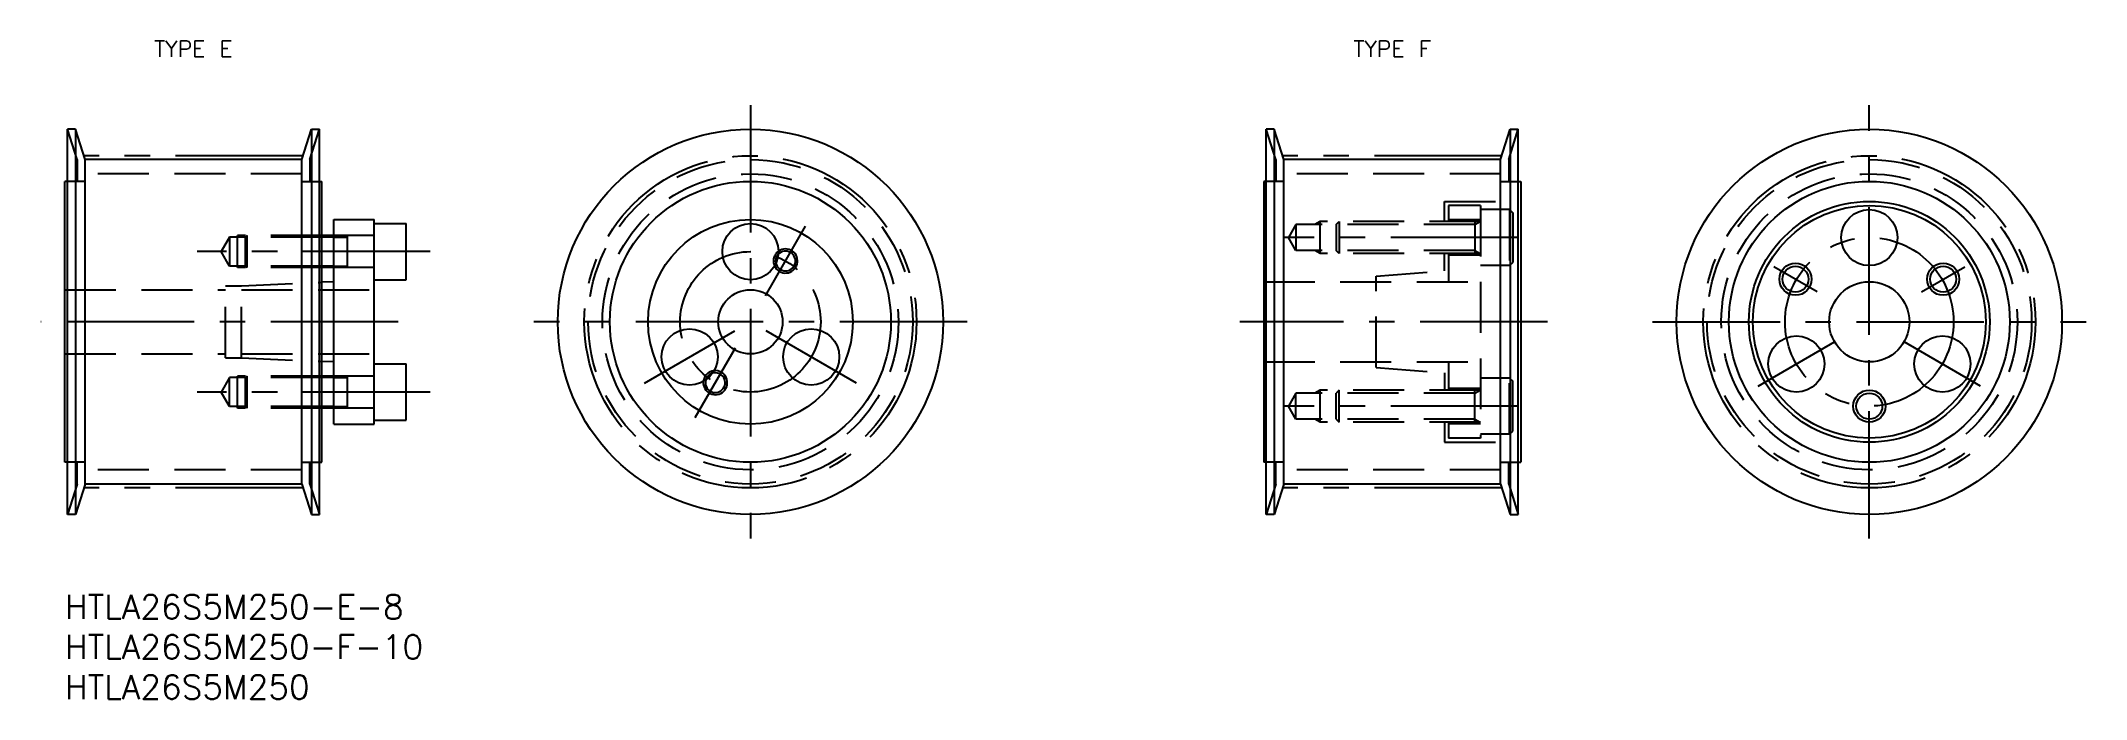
# Model space of a CAD drawing. Extents: x -3 to 252, y -13 to 69.
import ezdxf
from ezdxf.enums import TextEntityAlignment as Align

# ---------------------------------------------------------------- set-up
doc = ezdxf.new("R2010")
doc.units = 0
doc.header["$LTSCALE"] = 0.5
doc.linetypes.add('CENTER', pattern=[50.8, 31.75, -6.35, 6.35, -6.35])
doc.linetypes.add('DASHED', pattern=[19.05, 12.7, -6.35])
for name, color, linetype in [('MSM_CENTER', 1, 'CENTER'), ('MSM_CONTINUOUS', 7, 'CONTINUOUS'), ('MSM_DASHED', 4, 'DASHED'), ('MSM_NARROW', 5, 'CONTINUOUS'), ('MSM_PART_NUMBER', 7, 'CONTINUOUS')]:
    doc.layers.add(name, color=color, linetype=linetype)
doc.styles.add('MISUMI', font='txt.shx')
doc.styles.get("Standard").update_dxf_attribs({"font": 'txt.shx', "height": 3, "bigfont": 'bigfont.shx'})

# ---------------------------------------------------------------- blocks, each defined once
blk = doc.blocks.new('*U2')
at = {"layer": 'MSM_PART_NUMBER'}
blk.add_text('HTLA26S5M250-E-8', height=3, dxfattribs=at).set_placement((0, -3))
blk = doc.blocks.new('*U3')
at = {"layer": 'MSM_PART_NUMBER'}
blk.add_text('HTLA26S5M250', height=3, dxfattribs=at).set_placement((0, -13))
blk = doc.blocks.new('*U5')
at = {"layer": 'MSM_PART_NUMBER'}
blk.add_text('HTLA26S5M250-F-10', height=3, dxfattribs=at).set_placement((0, -8))

msp = doc.modelspace()

# ---------------------------------------------------------------- linework, layer by layer
at = {"layer": 'MSM_CENTER'}
for p, q in [((85.38, 61), (85.38, 7)), ((224.75, 7), (224.75, 61)), ((29.65, 54.69), (2.35, 54.69)), ((178.98, 54.69), (151.67, 54.69)), ((87.25, 37.25), (92.25, 45.91)), ((181.01, 44.5), (151.87, 44.5)), ((45.5, 42.75), (16.46, 42.75)), ((218.26, 37.75), (212.84, 40.87)), ((231.25, 37.75), (236.66, 40.87)), ((41.5, 34), (-3, 34)), ((112.38, 34), (58.38, 34)), ((184.66, 34), (146.33, 34)), ((197.75, 34), (251.75, 34)), ((72.17, 26.38), (83.43, 32.88)), ((78.5, 22.09), (83.5, 30.75)), ((98.58, 26.38), (87.32, 32.88)), ((210.9, 26), (220.42, 31.5)), ((238.61, 26), (229.08, 31.5)), ((45.5, 25.25), (16.46, 25.25)), ((181.01, 23.5), (151.87, 23.5)), ((29.65, 13.31), (2.35, 13.31)), ((178.98, 13.31), (151.67, 13.31))]:
    msp.add_line(p, q, dxfattribs=at)
for centre, radius in [((85.38, 34), 20.69), ((224.75, 34), 20.69), ((224.75, 34), 10.5), ((85.38, 34), 8.75)]:
    msp.add_circle(centre, radius, dxfattribs=at)
at = {"layer": 'MSM_CONTINUOUS'}
for p, q in [((0.3, 10), (0.3, 58)), ((1.3, 58), (0.3, 58)), ((1.3, 58), (1.3, 10)), ((2.5, 54.21), (1.3, 58)), ((29.5, 54.21), (30.7, 58)), ((30.7, 58), (30.7, 10)), ((30.7, 58), (31.7, 58)), ((31.7, 10), (31.7, 58)), ((149.63, 10), (149.63, 58)), ((150.63, 58), (149.63, 58)), ((150.63, 58), (150.63, 10)), ((151.83, 54.21), (150.63, 58)), ((178.83, 54.21), (180.03, 58)), ((180.03, 58), (180.03, 10)), ((180.03, 58), (181.03, 58)), ((181.03, 10), (181.03, 58)), ((2.5, 13.79), (2.5, 54.21)), ((29.5, 54.21), (2.5, 54.21)), ((29.5, 13.79), (29.5, 54.21)), ((151.83, 13.79), (151.83, 54.21)), ((178.83, 54.21), (151.83, 54.21)), ((178.83, 13.79), (178.83, 54.21)), ((0, 16.5), (0, 51.5)), ((0.3, 51.5), (0, 51.5)), ((31.7, 51.5), (32, 51.5)), ((32, 16.5), (32, 51.5)), ((149.33, 51.5), (149.33, 16.5)), ((149.63, 51.5), (149.33, 51.5)), ((181.03, 51.5), (181.33, 51.5)), ((181.33, 51.5), (181.33, 16.5)), ((33.5, 21.25), (33.5, 46.75)), ((33.5, 46.75), (38.5, 46.75)), ((38.5, 21.25), (38.5, 46.75)), ((38.5, 46.25), (42.5, 46.25)), ((42.5, 39.25), (42.5, 46.25)), ((33.5, 44.55), (32, 44.55)), ((33.5, 40.95), (32, 40.95)), ((33.5, 39), (32, 38.93)), ((38.5, 39.25), (42.5, 39.25)), ((33.5, 29), (32, 29.07)), ((38.5, 28.75), (42.5, 28.75)), ((42.5, 21.75), (42.5, 28.75)), ((33.5, 27.05), (32, 27.05)), ((33.5, 23.45), (32, 23.45)), ((33.5, 21.25), (38.5, 21.25)), ((38.5, 21.75), (42.5, 21.75)), ((0.3, 16.5), (0, 16.5)), ((31.7, 16.5), (32, 16.5)), ((149.63, 16.5), (149.33, 16.5)), ((181.03, 16.5), (181.33, 16.5)), ((2.5, 13.79), (1.3, 10)), ((29.5, 13.79), (2.5, 13.79)), ((29.5, 13.79), (30.7, 10)), ((151.83, 13.79), (150.63, 10)), ((178.83, 13.79), (151.83, 13.79)), ((178.83, 13.79), (180.03, 10)), ((1.3, 10), (0.3, 10)), ((30.7, 10), (31.7, 10)), ((150.63, 10), (149.63, 10)), ((180.03, 10), (181.03, 10))]:
    msp.add_line(p, q, dxfattribs=at)
for centre, radius in [((85.38, 34), 24), ((224.75, 34), 24), ((85.38, 34), 17.5), ((224.75, 34), 17.5), ((224.75, 34), 15), ((224.75, 34), 14.5), ((85.38, 34), 12.75), ((85.38, 42.75), 3.5), ((224.75, 44.5), 3.5), ((215.55, 39.31), 1.62), ((233.95, 39.31), 1.62), ((224.75, 34), 5), ((85.38, 34), 4), ((77.8, 29.63), 3.5), ((92.95, 29.63), 3.5), ((215.66, 28.75), 3.5), ((233.85, 28.75), 3.5), ((224.75, 23.5), 1.62)]:
    msp.add_circle(centre, radius, dxfattribs=at)
for centre, start, end in [((89.75, 41.58), 193.6228, 136.3772), ((81, 26.42), 163.6228, 106.3772)]:
    msp.add_arc(centre, 1.23, start, end, dxfattribs=at)
at = {"layer": 'MSM_DASHED'}
for p, q in [((1.5, 54.21), (0.3, 58)), ((30.5, 54.21), (31.7, 58)), ((150.83, 54.21), (149.63, 58)), ((179.83, 54.21), (181.03, 58)), ((1.5, 54.21), (1.5, 51.5)), ((30.5, 54.21), (30.5, 51.5)), ((150.83, 54.21), (150.83, 51.5)), ((179.83, 54.21), (179.83, 51.5)), ((2.5, 51.5), (0.3, 51.5)), ((29.5, 52.44), (2.5, 52.44)), ((29.5, 51.5), (31.7, 51.5)), ((151.83, 51.5), (149.63, 51.5)), ((178.83, 52.44), (151.83, 52.44)), ((178.83, 51.5), (181.03, 51.5)), ((171.82, 49), (181.33, 49)), ((171.82, 46.5), (171.82, 49)), ((176.33, 48.5), (172.33, 48.5)), ((172.33, 48.5), (172.33, 46.5)), ((176.33, 48.5), (176.33, 19.5)), ((153.33, 46.12), (152.39, 44.5)), ((153.33, 46.12), (153.33, 42.88)), ((175.63, 46.12), (153.33, 46.12)), ((156.33, 46.5), (155.67, 46.12)), ((156.33, 42.5), (156.33, 46.5)), ((176.33, 46.5), (156.33, 46.5)), ((158.33, 46.12), (158.71, 46.5)), ((158.33, 46.12), (158.33, 42.88)), ((158.71, 46.5), (158.71, 42.5)), ((176.33, 46.7), (172.33, 46.7)), ((175.63, 46.5), (175.63, 42.5)), ((175.63, 46.12), (176.28, 46.5)), ((179.93, 48), (176.33, 48)), ((179.93, 48), (179.93, 41)), ((179.93, 48), (180.33, 47.6)), ((180.33, 47.6), (180.33, 41.4)), ((20.5, 44.55), (19.46, 42.75)), ((20.5, 44.55), (20.5, 40.95)), ((32, 44.55), (20.5, 44.55)), ((21.5, 40.75), (21.5, 44.75)), ((32, 44.75), (21.5, 44.75)), ((22.7, 44.75), (22.5, 44.55)), ((22.5, 40.95), (22.5, 44.55)), ((22.7, 40.75), (22.7, 44.75)), ((38.5, 44.75), (33.5, 44.75)), ((33.5, 44.55), (35.17, 44.55)), ((35.17, 40.75), (35.17, 44.75)), ((153.33, 42.88), (152.39, 44.5)), ((20.5, 40.95), (19.46, 42.75)), ((32, 40.95), (20.5, 40.95)), ((22.7, 40.75), (22.5, 40.95)), ((33.5, 40.95), (35.17, 40.95)), ((175.63, 42.88), (153.33, 42.88)), ((156.33, 42.5), (155.67, 42.88)), ((176.33, 42.5), (156.33, 42.5)), ((158.71, 42.5), (158.33, 42.88)), ((171.82, 40.34), (171.82, 42.5)), ((172.33, 42.5), (172.33, 39)), ((176.33, 42.3), (172.33, 42.3)), ((175.63, 42.88), (176.28, 42.5)), ((179.93, 41), (176.33, 41)), ((179.93, 41), (180.33, 41.4)), ((20, 29.5), (20, 38.5)), ((20, 38.5), (22, 38.5)), ((32, 40.75), (21.5, 40.75)), ((22, 38.5), (32, 38.93)), ((22, 29.5), (22, 38.5)), ((38.5, 40.75), (33.5, 40.75)), ((149.33, 39), (176.33, 39)), ((163.33, 39.69), (172.33, 40.38)), ((163.33, 28.31), (163.33, 39.69)), ((0, 38), (20, 38)), ((22, 38), (38.5, 38)), ((0, 30), (20, 30)), ((20, 29.5), (22, 29.5)), ((22, 30), (38.5, 30)), ((22, 29.5), (32, 29.07)), ((149.33, 29), (176.33, 29)), ((163.33, 28.31), (172.33, 27.63)), ((172.33, 29), (172.33, 25.5)), ((20.5, 27.05), (19.46, 25.25)), ((20.5, 23.45), (20.5, 27.05)), ((32, 27.05), (20.5, 27.05)), ((21.5, 23.25), (21.5, 27.25)), ((32, 27.25), (21.5, 27.25)), ((22.7, 27.25), (22.5, 27.05)), ((22.5, 23.45), (22.5, 27.05)), ((22.7, 23.25), (22.7, 27.25)), ((38.5, 27.25), (33.5, 27.25)), ((33.5, 27.05), (35.17, 27.05)), ((35.17, 23.25), (35.17, 27.25)), ((156.33, 25.5), (155.67, 25.12)), ((156.33, 21.5), (156.33, 25.5)), ((176.33, 25.5), (156.33, 25.5)), ((158.71, 25.5), (158.33, 25.12)), ((158.71, 21.5), (158.71, 25.5)), ((171.82, 27.66), (171.82, 25.5)), ((176.33, 25.7), (172.33, 25.7)), ((175.63, 21.5), (175.63, 25.5)), ((175.63, 25.12), (176.28, 25.5)), ((179.93, 27), (176.33, 27)), ((179.93, 20), (179.93, 27)), ((179.93, 27), (180.33, 26.6)), ((180.33, 20.4), (180.33, 26.6)), ((20.5, 23.45), (19.46, 25.25)), ((32, 23.45), (20.5, 23.45)), ((32, 23.25), (21.5, 23.25)), ((22.7, 23.25), (22.5, 23.45)), ((33.5, 23.45), (35.17, 23.45)), ((38.5, 23.25), (33.5, 23.25)), ((153.33, 25.12), (152.39, 23.5)), ((153.33, 21.88), (152.39, 23.5)), ((153.33, 21.88), (153.33, 25.12)), ((175.63, 25.12), (153.33, 25.12)), ((158.33, 21.88), (158.33, 25.12)), ((175.63, 21.88), (153.33, 21.88)), ((156.33, 21.5), (155.67, 21.88)), ((176.33, 21.5), (156.33, 21.5)), ((158.33, 21.88), (158.71, 21.5)), ((171.82, 21.5), (171.82, 19)), ((172.33, 21.5), (172.33, 19.5)), ((176.33, 21.3), (172.33, 21.3)), ((175.63, 21.88), (176.28, 21.5)), ((179.93, 20), (180.33, 20.4)), ((171.82, 19), (181.33, 19)), ((176.33, 19.5), (172.33, 19.5)), ((179.93, 20), (176.33, 20)), ((2.5, 16.5), (0.3, 16.5)), ((1.5, 13.79), (1.5, 16.5)), ((29.5, 15.56), (2.5, 15.56)), ((29.5, 16.5), (31.7, 16.5)), ((30.5, 13.79), (30.5, 16.5)), ((151.83, 16.5), (149.63, 16.5)), ((150.83, 13.79), (150.83, 16.5)), ((178.83, 15.56), (151.83, 15.56)), ((178.83, 16.5), (181.03, 16.5)), ((179.83, 13.79), (179.83, 16.5)), ((1.5, 13.79), (0.3, 10)), ((30.5, 13.79), (31.7, 10)), ((150.83, 13.79), (149.63, 10)), ((179.83, 13.79), (181.03, 10))]:
    msp.add_line(p, q, dxfattribs=at)
for centre, radius in [((85.38, 34), 20.21), ((224.75, 34), 20.21), ((85.38, 34), 18.44), ((224.75, 34), 18.44)]:
    msp.add_circle(centre, radius, dxfattribs=at)
for centre, radius, start, end in [((89.75, 41.58), 1.5, 125.6995, 204.3005), ((89.75, 41.58), 1.23, 136.3772, 193.6228), ((81, 26.42), 1.5, 95.6995, 174.3005), ((81, 26.42), 1.23, 106.3772, 163.6228)]:
    msp.add_arc(centre, radius, start, end, dxfattribs=at)
at = {"layer": 'MSM_NARROW'}
for p, q in [((33.5, 44.75), (32, 44.75)), ((33.5, 40.75), (32, 40.75)), ((33.5, 27.25), (32, 27.25)), ((33.5, 23.25), (32, 23.25))]:
    msp.add_line(p, q, dxfattribs=at)
for centre in [(215.55, 39.31), (233.95, 39.31), (224.75, 23.5)]:
    msp.add_circle(centre, 2, dxfattribs=at)
for centre, start, end in [((89.75, 41.58), 204.3005, 125.6995), ((81, 26.42), 174.3005, 95.6995)]:
    msp.add_arc(centre, 1.5, start, end, dxfattribs=at)

# ---------------------------------------------------------------- block references
at = {"layer": 'MSM_CONTINUOUS'}
for name in ['*U2', '*U5', '*U3']:
    msp.add_blockref(name, (0, 0), dxfattribs=at)

# ---------------------------------------------------------------- texts
at = {"layer": 'MSM_PART_NUMBER', "style": 'MISUMI'}
for s, p in [('TYPE E', (16, 68)), ('TYPE F', (165.33, 68))]:
    msp.add_text(s, height=2, dxfattribs=at).set_placement(p, align=Align.MIDDLE_CENTER)

doc.saveas('drawing.dxf')
